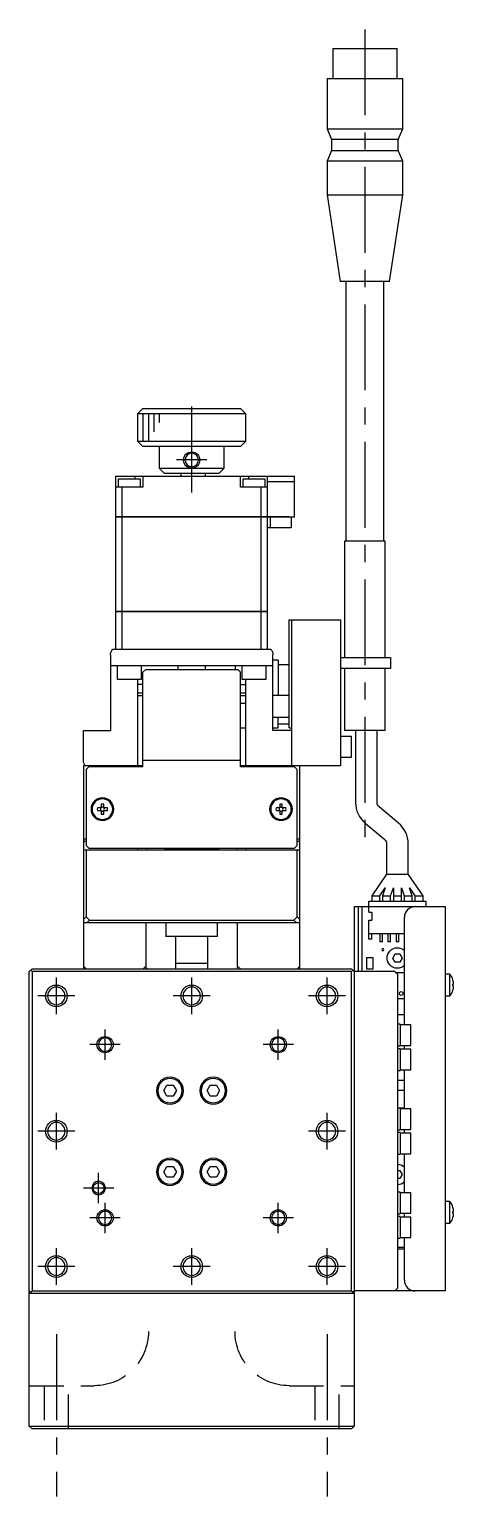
# Model space of a CAD drawing. Extents: x 0 to 773, y -8 to 651.
# Drawn here: x 300.2 to 378.6, y -2.5 to 268.5 of the extents above; entities that cross this region are included whole.
import ezdxf

# ---------------------------------------------------------------- set-up
doc = ezdxf.new("R2010")
doc.units = 0
doc.header["$LTSCALE"] = 0.5
doc.linetypes.add('CENTER', pattern=[50.8, 31.75, -6.35, 6.35, -6.35])
doc.linetypes.add('DASHED', pattern=[19.05, 12.7, -6.35])
for name, color, linetype in [('MSM_CENTER', 1, 'CENTER'), ('MSM_CONTINUOUS', 7, 'CONTINUOUS'), ('MSM_DASHED', 4, 'DASHED'), ('MSM_NARROW', 5, 'CONTINUOUS')]:
    doc.layers.add(name, color=color, linetype=linetype)

msp = doc.modelspace()

# ---------------------------------------------------------------- linework, layer by layer
at = {"layer": 'MSM_CENTER'}
for p, q in [((362.16, 268.55), (362.16, 117.45)), ((330.16, 183), (330.16, 201)), ((332.96, 189), (327.36, 189)), ((305.16, 86.6), (305.16, 93.4)), ((330.16, 86.6), (330.16, 93.4)), ((355.16, 86.6), (355.16, 93.4)), ((308.56, 90), (301.76, 90)), ((333.56, 90), (326.76, 90)), ((358.56, 90), (351.76, 90)), ((314.16, 78.2), (314.16, 83.8)), ((346.16, 78.2), (346.16, 83.8)), ((316.96, 81), (311.36, 81)), ((348.96, 81), (343.36, 81)), ((305.16, 61.6), (305.16, 68.4)), ((355.16, 61.6), (355.16, 68.4)), ((308.56, 65), (301.76, 65)), ((358.56, 65), (351.76, 65)), ((312.96, 51.7), (312.96, 57.3)), ((315.76, 54.5), (310.16, 54.5)), ((314.16, 46.2), (314.16, 51.8)), ((346.16, 46.2), (346.16, 51.8)), ((316.96, 49), (311.36, 49)), ((348.96, 49), (343.36, 49)), ((305.16, 36.6), (305.16, 43.4)), ((330.16, 36.6), (330.16, 43.4)), ((355.16, 36.6), (355.16, 43.4)), ((308.56, 40), (301.76, 40)), ((333.56, 40), (326.76, 40)), ((358.56, 40), (351.76, 40)), ((305.16, 27.5), (305.16, -2.5)), ((355.16, 27.5), (355.16, -2.5))]:
    msp.add_line(p, q, dxfattribs=at)
at = {"layer": 'MSM_CONTINUOUS'}
for p, q in [((356.21, 265), (356.21, 259.5)), ((356.21, 265), (368.11, 265)), ((368.11, 259.5), (368.11, 265)), ((355.16, 259.5), (355.16, 250.2)), ((355.16, 259.5), (369.16, 259.5)), ((369.16, 250.2), (369.16, 259.5)), ((355.16, 250.2), (356.01, 248.2)), ((355.16, 250.2), (369.16, 250.2)), ((368.31, 248.2), (369.16, 250.2)), ((356.01, 248.2), (356.01, 246.2)), ((368.31, 248.2), (356.01, 248.2)), ((368.31, 246.2), (368.31, 248.2)), ((356.01, 246.2), (355.16, 244.2)), ((355.16, 244.2), (355.16, 238)), ((369.16, 244.2), (355.16, 244.2)), ((356.01, 246.2), (368.31, 246.2)), ((369.16, 244.2), (368.31, 246.2)), ((369.16, 238), (369.16, 244.2)), ((355.16, 238), (357.59, 222)), ((355.16, 238), (369.16, 238)), ((366.73, 222), (369.16, 238)), ((366.73, 222), (357.59, 222)), ((358.66, 222), (358.66, 174)), ((365.66, 174), (365.66, 222)), ((321.16, 198.5), (320.16, 197.5)), ((321.16, 198.5), (339.16, 198.5)), ((340.16, 197.5), (339.16, 198.5)), ((340.16, 197.5), (320.16, 197.5)), ((320.16, 197.5), (320.16, 192.5)), ((340.16, 192.5), (340.16, 197.5)), ((320.16, 192.5), (340.16, 192.5)), ((320.16, 192.5), (321.16, 191.5)), ((339.16, 191.5), (340.16, 192.5)), ((339.16, 191.5), (321.16, 191.5)), ((324.16, 191.5), (324.16, 187.5)), ((336.16, 187.5), (336.16, 191.5)), ((324.16, 187.5), (336.16, 187.5)), ((325.16, 186.5), (324.16, 187.5)), ((336.16, 187.5), (335.16, 186.5)), ((316.16, 178.5), (316.16, 186)), ((316.16, 186), (349.16, 186)), ((316.66, 185.5), (320.66, 185.5)), ((316.66, 184), (316.66, 185.5)), ((319.66, 186), (319.66, 185.5)), ((320.66, 185.5), (320.66, 184)), ((321.16, 186), (321.16, 184)), ((335.16, 186.5), (325.16, 186.5)), ((328.16, 186.5), (328.16, 186)), ((332.66, 186.5), (332.66, 186)), ((339.16, 184), (339.16, 186)), ((339.66, 184), (339.66, 185.5)), ((339.66, 185.5), (343.66, 185.5)), ((340.66, 186), (340.66, 185.5)), ((343.66, 185.5), (343.66, 184)), ((344.16, 178.5), (344.16, 186)), ((344.16, 185), (349.16, 185)), ((349.16, 184.99), (344.16, 184.99)), ((349.15, 185), (349.15, 184.99)), ((349.16, 185), (349.16, 186)), ((349.16, 178.5), (349.16, 184.99)), ((321.16, 184), (316.16, 184)), ((317.32, 178.5), (317.32, 184)), ((344.16, 184), (339.16, 184)), ((343.01, 178.5), (343.01, 184)), ((316.16, 178.5), (349.16, 178.5)), ((348.16, 178.49), (316.16, 178.49)), ((316.16, 161), (316.16, 178.49)), ((316.17, 178.5), (316.17, 178.49)), ((317.32, 178.5), (317.32, 178.49)), ((317.32, 161), (317.32, 178.49)), ((343.01, 178.5), (343.01, 178.49)), ((343.01, 161), (343.01, 178.49)), ((344.15, 178.5), (344.15, 178.49)), ((344.16, 161), (344.16, 178.49)), ((344.16, 176.5), (348.56, 176.5)), ((344.46, 178.49), (344.46, 178.5)), ((344.66, 178.49), (344.66, 176.5)), ((345.56, 178.49), (345.56, 178.5)), ((348.16, 178.5), (348.16, 178.49)), ((348.56, 178.5), (348.56, 176.5)), ((358.41, 174), (358.41, 152.5)), ((365.91, 174), (358.41, 174)), ((365.91, 152.5), (365.91, 174)), ((316.16, 161), (344.16, 161)), ((316.16, 154), (316.16, 160.99)), ((344.16, 160.99), (316.16, 160.99)), ((316.17, 161), (316.17, 160.99)), ((317.32, 161), (317.32, 160.99)), ((317.32, 154), (317.32, 160.99)), ((343.01, 161), (343.01, 160.99)), ((343.01, 154), (343.01, 160.99)), ((344.15, 161), (344.15, 160.99)), ((344.16, 154), (344.16, 160.99)), ((348.16, 139.5), (348.16, 159.5)), ((348.16, 159.5), (357.66, 159.5)), ((348.66, 132.5), (348.66, 159.5)), ((357.66, 159.5), (357.66, 132.5)), ((315.16, 153), (315.16, 139)), ((344.78, 154), (315.55, 154)), ((345.16, 139), (345.16, 153)), ((346.16, 152), (345.16, 152)), ((346.16, 152), (346.16, 145.5)), ((357.66, 152.5), (366.91, 152.5)), ((366.91, 152.5), (366.91, 150.5)), ((345.16, 151), (315.16, 151)), ((316.41, 151), (316.41, 148.5)), ((320.91, 148.5), (320.91, 151)), ((321.66, 150.3), (321.16, 149.8)), ((321.16, 132.3), (321.16, 149.8)), ((321.66, 150.3), (338.66, 150.3)), ((327.66, 150.3), (327.66, 151)), ((332.66, 151), (332.66, 150.3)), ((338.16, 151), (338.16, 150.3)), ((339.16, 149.8), (338.66, 150.3)), ((339.16, 132.3), (339.16, 149.8)), ((339.41, 151), (339.41, 148.5)), ((343.91, 148.5), (343.91, 151)), ((346.16, 151.25), (348.16, 151.25)), ((366.91, 150.5), (357.66, 150.5)), ((358.41, 150.5), (358.41, 139)), ((365.91, 139), (365.91, 150.5)), ((316.41, 148.5), (320.91, 148.5)), ((320.16, 148.5), (320.16, 132.3)), ((321.16, 147.5), (320.16, 147.5)), ((339.16, 147.5), (340.16, 147.5)), ((339.41, 148.5), (343.91, 148.5)), ((340.16, 132.3), (340.16, 148.5)), ((320.16, 146), (321.16, 146)), ((320.16, 145.5), (321.16, 145.5)), ((339.16, 146), (340.16, 146)), ((339.16, 145.5), (340.16, 145.5)), ((340.16, 144), (339.16, 144)), ((348.16, 145.5), (345.16, 145.5)), ((345.16, 141.5), (348.16, 141.5)), ((346.16, 139.5), (346.16, 141.5)), ((310.16, 139), (315.16, 139)), ((310.16, 133.5), (310.16, 139)), ((339.16, 139.5), (340.16, 139.5)), ((345.16, 139.5), (346.16, 139.5)), ((348.66, 139), (345.16, 139)), ((346.16, 140.25), (348.16, 140.25)), ((348.16, 139.5), (348.66, 139.5)), ((365.91, 139), (358.41, 139)), ((360.42, 139), (360.42, 125.72)), ((364.42, 125.72), (364.42, 139)), ((359.66, 137.9), (357.66, 137.9)), ((359.66, 134.1), (359.66, 137.9)), ((339.16, 133.5), (321.16, 133.5)), ((357.66, 134.1), (359.66, 134.1)), ((310.16, 132.5), (310.16, 95)), ((321.16, 132.5), (310.16, 132.5)), ((311.16, 132.3), (310.66, 131.8)), ((310.66, 131.8), (310.66, 117.8)), ((321.16, 132.3), (311.16, 132.3)), ((357.66, 132.5), (339.16, 132.5)), ((349.16, 132.3), (339.16, 132.3)), ((349.66, 131.8), (349.16, 132.3)), ((349.66, 117.8), (349.66, 131.8)), ((350.16, 95), (350.16, 132.5)), ((313.42, 124.74), (312.75, 124.74)), ((313.42, 125.42), (313.42, 124.74)), ((313.9, 124.74), (313.9, 125.42)), ((314.58, 124.74), (313.9, 124.74)), ((346.42, 124.74), (345.75, 124.74)), ((346.42, 125.42), (346.42, 124.74)), ((346.9, 124.74), (346.9, 125.42)), ((347.58, 124.74), (346.9, 124.74)), ((368.38, 121.93), (364.78, 124.95)), ((312.75, 124.26), (313.42, 124.26)), ((313.42, 124.26), (313.42, 123.58)), ((313.9, 123.58), (313.9, 124.26)), ((313.9, 124.26), (314.58, 124.26)), ((345.75, 124.26), (346.42, 124.26)), ((346.42, 124.26), (346.42, 123.58)), ((346.9, 124.26), (347.58, 124.26)), ((346.9, 123.58), (346.9, 124.26)), ((362.21, 121.89), (365.81, 118.87)), ((310.16, 119), (310.66, 119)), ((310.66, 118.5), (310.16, 118.5)), ((310.16, 117), (350.16, 117)), ((310.66, 117.8), (311.16, 117.3)), ((310.66, 117), (310.66, 104.61)), ((311.16, 117.3), (349.16, 117.3)), ((320.16, 117.3), (320.16, 117)), ((321.91, 117), (321.91, 117.3)), ((325.16, 117.3), (325.16, 117.2)), ((325.16, 117.2), (335.16, 117.2)), ((325.16, 117.2), (325.36, 117)), ((334.96, 117), (335.16, 117.2)), ((335.16, 117.2), (335.16, 117.3)), ((338.41, 117.3), (338.41, 117)), ((340.16, 117), (340.16, 117.3)), ((349.16, 117.3), (349.66, 117.8)), ((349.66, 119), (350.16, 119)), ((350.16, 118.5), (349.66, 118.5)), ((349.66, 104.61), (349.66, 117)), ((366.16, 118.1), (366.16, 112.5)), ((370.16, 112.5), (370.16, 118.1)), ((366.16, 112.5), (363.41, 108.5)), ((366.16, 112.5), (370.16, 112.5)), ((372.91, 108.5), (370.16, 112.5)), ((363.41, 108.5), (363.41, 107.5)), ((363.41, 108.5), (364.91, 108.5)), ((364.91, 108.5), (365.91, 109.95)), ((364.91, 107.5), (364.91, 108.5)), ((365.91, 109.95), (365.41, 108.5)), ((365.41, 108.5), (365.41, 107.5)), ((365.41, 108.5), (366.91, 108.5)), ((366.91, 108.5), (367.41, 109.95)), ((366.91, 107.5), (366.91, 108.5)), ((367.41, 109.95), (367.41, 107.5)), ((367.41, 108.5), (368.91, 108.5)), ((368.91, 109.95), (369.41, 108.5)), ((368.91, 107.5), (368.91, 109.95)), ((369.41, 108.5), (369.41, 107.5)), ((369.41, 108.5), (370.91, 108.5)), ((370.91, 108.5), (370.41, 109.95)), ((370.41, 109.95), (371.41, 108.5)), ((370.91, 107.5), (370.91, 108.5)), ((371.41, 108.5), (371.41, 107.5)), ((371.41, 108.5), (372.91, 108.5)), ((372.91, 107.5), (372.91, 108.5)), ((360.16, 106.5), (376.96, 106.5)), ((360.16, 106.5), (360.16, 10.5)), ((360.96, 94.5), (360.96, 106.5)), ((361.66, 94.5), (361.66, 106.5)), ((362.91, 105.5), (362.91, 107.5)), ((362.91, 107.5), (373.41, 107.5)), ((373.41, 107.5), (373.41, 106.5)), ((376.96, 106.5), (376.96, 35.5)), ((310.16, 104.11), (310.66, 104.61)), ((350.16, 103.5), (310.16, 103.5)), ((310.66, 104.61), (311.28, 104)), ((311.28, 104), (310.78, 103.5)), ((311.28, 104), (349.05, 104)), ((321.68, 103.5), (321.68, 95.5)), ((325.41, 103.5), (325.41, 101)), ((334.91, 101), (334.91, 103.5)), ((338.65, 95.5), (338.65, 103.5)), ((349.05, 104), (349.66, 104.61)), ((349.55, 103.5), (349.05, 104)), ((349.66, 104.61), (350.16, 104.11)), ((362.91, 105.5), (363.41, 105.5)), ((362.91, 100.5), (362.91, 104)), ((362.91, 104), (363.41, 104)), ((363.41, 105.5), (363.41, 104)), ((369.46, 84.65), (369.46, 104.5)), ((334.91, 101), (325.41, 101)), ((327.16, 101), (327.16, 95)), ((333.16, 95), (333.16, 101)), ((362.91, 101.5), (369.46, 101.5)), ((363.41, 100.5), (362.91, 100.5)), ((363.41, 100.5), (363.41, 101.5)), ((364.91, 101.5), (364.91, 100)), ((365.41, 100), (365.41, 101.5)), ((366.41, 101.5), (366.41, 100)), ((366.91, 100), (366.91, 101.5)), ((367.91, 101.5), (367.91, 100)), ((368.41, 100), (368.41, 101.5)), ((369.41, 101.5), (369.41, 100)), ((365.41, 100), (364.91, 100)), ((366.91, 100), (366.41, 100)), ((367.3, 97), (367.73, 97.75)), ((367.73, 97.75), (368.6, 97.75)), ((368.41, 100), (367.91, 100)), ((368.6, 97.75), (369.03, 97)), ((369.46, 100), (369.41, 100)), ((300.66, 95), (300.16, 94.5)), ((300.66, 95), (359.66, 95)), ((310.66, 95), (310.16, 95.5)), ((321.68, 95.5), (321.18, 95)), ((321.86, 95), (321.68, 95.5)), ((333.16, 96), (327.16, 96)), ((338.65, 95.5), (338.47, 95)), ((339.15, 95), (338.65, 95.5)), ((350.16, 95.5), (349.66, 95)), ((360.16, 94.5), (359.66, 95)), ((363.71, 97.02), (362.46, 97.02)), ((362.46, 97.02), (362.46, 95.02)), ((362.46, 95.02), (363.71, 95.02)), ((363.71, 95.02), (363.71, 97.02)), ((367.73, 96.25), (367.3, 97)), ((368.6, 96.25), (367.73, 96.25)), ((369.03, 97), (368.6, 96.25)), ((300.16, 10.5), (300.16, 94.5)), ((300.66, 94.5), (300.41, 94.75)), ((359.66, 94.5), (300.66, 94.5)), ((300.66, 94.5), (300.66, 35.5)), ((359.91, 94.75), (359.66, 94.5)), ((359.66, 35.5), (359.66, 94.5)), ((367.66, 94.5), (360.16, 94.5)), ((368.16, 94), (367.66, 94.5)), ((367.82, 94.34), (369.46, 94.34)), ((368.16, 94), (368.16, 36)), ((377.86, 94), (376.96, 94)), ((377.86, 90), (377.86, 94)), ((378.42, 92.93), (378.42, 92.95)), ((378.42, 92.2), (378.55, 92.2)), ((378.42, 91.8), (378.42, 92.2)), ((376.96, 90), (377.86, 90)), ((378.55, 91.8), (378.42, 91.8)), ((378.42, 91.05), (378.42, 91.07)), ((369.46, 89.44), (368.16, 89.44)), ((369.46, 86.5), (368.16, 86.5)), ((368.66, 84.75), (368.16, 84.75)), ((368.66, 84.75), (368.66, 80.75)), ((370.66, 84.65), (368.66, 84.65)), ((370.66, 80.85), (370.66, 84.65)), ((368.16, 80.75), (368.66, 80.75)), ((368.66, 80.25), (368.16, 80.25)), ((368.66, 80.85), (370.66, 80.85)), ((368.66, 80.25), (368.66, 76.25)), ((370.66, 80.15), (368.66, 80.15)), ((369.46, 80.15), (369.46, 80.85)), ((370.66, 76.35), (370.66, 80.15)), ((368.16, 76.25), (368.66, 76.25)), ((368.66, 76.35), (370.66, 76.35)), ((369.46, 69.15), (369.46, 76.35)), ((325.01, 72.5), (325.59, 73.5)), ((325.59, 73.5), (326.74, 73.5)), ((326.74, 73.5), (327.32, 72.5)), ((333.01, 72.5), (333.59, 73.5)), ((333.59, 73.5), (334.74, 73.5)), ((334.74, 73.5), (335.32, 72.5)), ((368.16, 74.42), (369.46, 74.42)), ((325.59, 71.5), (325.01, 72.5)), ((326.74, 71.5), (325.59, 71.5)), ((327.32, 72.5), (326.74, 71.5)), ((333.59, 71.5), (333.01, 72.5)), ((334.74, 71.5), (333.59, 71.5)), ((335.32, 72.5), (334.74, 71.5)), ((369.46, 72.54), (368.16, 72.54)), ((368.16, 69.34), (369.46, 69.34)), ((368.66, 69.25), (368.16, 69.25)), ((368.66, 69.25), (368.66, 65.25)), ((370.66, 69.15), (368.66, 69.15)), ((370.66, 65.35), (370.66, 69.15)), ((368.16, 65.25), (368.66, 65.25)), ((368.66, 65.35), (370.66, 65.35)), ((369.46, 64.65), (369.46, 65.35)), ((368.66, 64.75), (368.16, 64.75)), ((368.66, 64.75), (368.66, 60.75)), ((370.66, 64.65), (368.66, 64.65)), ((370.66, 60.85), (370.66, 64.65)), ((368.16, 60.75), (368.66, 60.75)), ((368.66, 60.85), (370.66, 60.85)), ((369.46, 53.65), (369.46, 60.85)), ((325.01, 57.5), (325.59, 58.5)), ((325.59, 56.5), (325.01, 57.5)), ((325.59, 58.5), (326.74, 58.5)), ((326.74, 58.5), (327.32, 57.5)), ((327.32, 57.5), (326.74, 56.5)), ((333.01, 57.5), (333.59, 58.5)), ((333.59, 56.5), (333.01, 57.5)), ((333.59, 58.5), (334.74, 58.5)), ((334.74, 58.5), (335.32, 57.5)), ((335.32, 57.5), (334.74, 56.5)), ((368.16, 57.75), (368.6, 57.75)), ((368.6, 57.75), (369.03, 57)), ((369.03, 57), (368.6, 56.25)), ((326.74, 56.5), (325.59, 56.5)), ((334.74, 56.5), (333.59, 56.5)), ((368.6, 56.25), (368.16, 56.25)), ((368.66, 53.75), (368.16, 53.75)), ((368.66, 53.75), (368.66, 49.75)), ((370.66, 53.65), (368.66, 53.65)), ((370.66, 49.85), (370.66, 53.65)), ((377.86, 52), (376.96, 52)), ((377.86, 48), (377.86, 52)), ((368.16, 49.75), (368.66, 49.75)), ((368.66, 49.25), (368.16, 49.25)), ((368.66, 49.85), (370.66, 49.85)), ((368.66, 49.25), (368.66, 45.25)), ((370.66, 49.15), (368.66, 49.15)), ((369.46, 49.15), (369.46, 49.85)), ((370.66, 45.35), (370.66, 49.15)), ((378.42, 50.93), (378.42, 50.95)), ((378.42, 49.8), (378.42, 50.2)), ((378.42, 50.2), (378.55, 50.2)), ((378.55, 49.8), (378.42, 49.8)), ((378.42, 49.05), (378.42, 49.07)), ((376.96, 48), (377.86, 48)), ((368.16, 45.25), (368.66, 45.25)), ((369.46, 43.5), (368.16, 43.5)), ((368.66, 45.35), (370.66, 45.35)), ((369.46, 37.5), (369.46, 45.35)), ((369.46, 43.2), (368.16, 43.2)), ((300.16, 35.5), (300.66, 35)), ((300.41, 35.25), (300.66, 35.5)), ((300.66, 35.5), (359.66, 35.5)), ((359.66, 35), (360.16, 35.5)), ((359.66, 35.5), (359.91, 35.25)), ((376.96, 35.5), (360.16, 35.5)), ((367.66, 35.5), (368.16, 36)), ((360.16, 35), (300.16, 35)), ((300.16, 10.5), (300.66, 10)), ((300.16, 10.5), (360.16, 10.5)), ((359.66, 10), (300.66, 10)), ((359.66, 10), (360.16, 10.5))]:
    msp.add_line(p, q, dxfattribs=at)
at = {"layer": 'MSM_CONTINUOUS', "extrusion": (0, 0, -1)}
for centre, radius in [((-330.16, 189), 1.23), ((-313.66, 124.5), 2.1), ((-313.66, 124.5), 1.9), ((-346.66, 124.5), 2.1), ((-346.66, 124.5), 1.9), ((-365.47, 98.56), 0.2), ((-305.16, 90), 1.62), ((-330.16, 90), 1.62), ((-355.16, 90), 1.62), ((-314.16, 81), 1.23), ((-346.16, 81), 1.23), ((-326.16, 72.5), 2.5), ((-326.16, 72.5), 2.25), ((-334.16, 72.5), 2.5), ((-334.16, 72.5), 2.25), ((-305.16, 65), 1.62), ((-355.16, 65), 1.62), ((-326.16, 57.5), 2.5), ((-326.16, 57.5), 2.25), ((-334.16, 57.5), 2.5), ((-334.16, 57.5), 2.25), ((-314.16, 49), 1.23), ((-346.16, 49), 1.23), ((-305.16, 40), 1.62), ((-330.16, 40), 1.62), ((-355.16, 40), 1.62)]:
    msp.add_circle(centre, radius, dxfattribs=at)
at = {"layer": 'MSM_CONTINUOUS'}
for centre, radius in [((368.86, 90.44), 0.35), ((312.96, 54.5), 1.01)]:
    msp.add_circle(centre, radius, dxfattribs=at)
at = {"layer": 'MSM_CONTINUOUS', "extrusion": (0, 0, -1)}
for centre, radius, start, end in [((-316.66, 153), 1.5, 0, 41.8103), ((-343.66, 153), 1.5, 138.1897, 180), ((-311.66, 133.5), 1.5, 318.1897, 0), ((-365.42, 125.72), 1, 310, 0), ((-365.16, 118.1), 1, 130, 180), ((-368.16, 97), 1.9, 226.8264, 133.1735), ((-368.16, 57), 1.9, 90, 133.1736), ((-368.16, 57), 1.9, 226.8264, 270)]:
    msp.add_arc(centre, radius, start, end, dxfattribs=at)
at = {"layer": 'MSM_CONTINUOUS'}
for centre, radius, start, end in [((313.66, 124.5), 0.95, 165.3667, 194.6333), ((313.66, 124.5), 0.365, 138.8496, 221.1504), ((313.66, 124.5), 0.95, 75.3667, 104.6333), ((313.66, 124.5), 0.365, 48.8496, 131.1504), ((313.66, 124.5), 0.365, 318.8496, 41.1504), ((313.66, 124.5), 0.95, 345.3667, 14.6333), ((346.66, 124.5), 0.95, 165.3667, 194.6333), ((346.66, 124.5), 0.365, 138.8496, 221.1504), ((346.66, 124.5), 0.95, 75.3667, 104.6333), ((346.66, 124.5), 0.365, 48.8496, 131.1504), ((346.66, 124.5), 0.365, 318.8496, 41.1504), ((346.66, 124.5), 0.95, 345.3667, 14.6333), ((365.42, 125.72), 5, 180, 230), ((313.66, 124.5), 0.365, 228.8496, 311.1504), ((313.66, 124.5), 0.95, 255.3667, 284.6333), ((346.66, 124.5), 0.365, 228.8496, 311.1504), ((346.66, 124.5), 0.95, 255.3667, 284.6333), ((365.16, 118.1), 5, 0, 50), ((371.46, 104.5), 2, 90, 180), ((375.36, 92), 3.2, 17.27, 38.6822), ((375.36, 92), 3.19, 3.5904, 16.9053), ((375.36, 92), 3.2, 321.3178, 342.73), ((375.36, 92), 3.19, 343.0947, 356.4096), ((375.36, 50), 3.2, 17.27, 38.6822), ((375.36, 50), 3.2, 321.3178, 342.73), ((375.36, 50), 3.19, 3.5904, 16.9053), ((375.36, 50), 3.19, 343.0947, 356.4096), ((371.46, 37.5), 2, 180, 270)]:
    msp.add_arc(centre, radius, start, end, dxfattribs=at)
at = {"layer": 'MSM_DASHED'}
for p, q in [((300.16, 18), (312.16, 18)), ((302.91, 18), (302.91, 10)), ((307.41, 10), (307.41, 18)), ((348.16, 18), (360.16, 18)), ((352.91, 18), (352.91, 10)), ((357.41, 10), (357.41, 18))]:
    msp.add_line(p, q, dxfattribs=at)
at = {"layer": 'MSM_DASHED', "extrusion": (0, 0, -1)}
for centre, start, end in [((-312.16, 28), 180, 270), ((-348.16, 28), 270, 0)]:
    msp.add_arc(centre, 10, start, end, dxfattribs=at)
at = {"layer": 'MSM_NARROW'}
for p, q in [((321.16, 197.5), (321.16, 192.5)), ((322.16, 197.5), (322.16, 192.5)), ((323.16, 197.5), (323.16, 194.2)), ((324.16, 197.5), (324.16, 195.9))]:
    msp.add_line(p, q, dxfattribs=at)
for centre, radius in [((330.16, 189), 1.5), ((305.16, 90), 2), ((330.16, 90), 2), ((355.16, 90), 2), ((314.16, 81), 1.5), ((346.16, 81), 1.5), ((305.16, 65), 2), ((355.16, 65), 2), ((314.16, 49), 1.5), ((346.16, 49), 1.5), ((305.16, 40), 2), ((330.16, 40), 2), ((355.16, 40), 2)]:
    msp.add_circle(centre, radius, dxfattribs=at)
at = {"layer": 'MSM_NARROW', "extrusion": (0, 0, -1)}
msp.add_circle((-312.96, 54.5), 1.25, dxfattribs=at)

doc.saveas('drawing.dxf')
